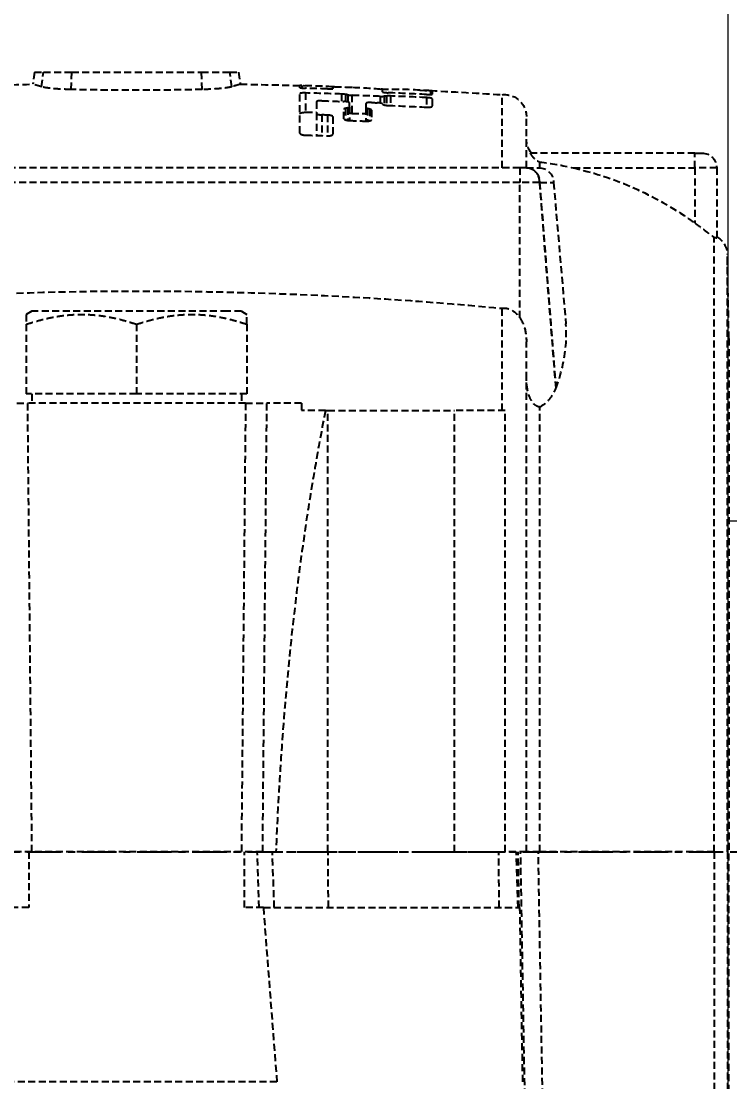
# Model space of a CAD drawing. Header units: millimetres. Extents: x 14484 to 44106, y -7531 to -758.
# Drawn here: x 19666 to 19762.4, y -1907.8 to -1763.6 of the extents above; entities that cross this region are included whole.
import ezdxf

# ---------------------------------------------------------------- set-up
doc = ezdxf.new("R2010")
doc.units = ezdxf.units.MM
doc.header["$LTSCALE"] = 15
doc.linetypes.add('CENTER', pattern=[2, 1.25, -0.25, 0.25, -0.25])
doc.linetypes.add('HIDDEN', pattern=[9.525, 6.35, -3.175])
doc.layers.add('IA-DIBUJO', color=3, linetype='Continuous', lineweight=30)
doc.layers.add('IA-TRAZ', color=8, linetype='Continuous', lineweight=5)
for name, color, linetype in [('IA-DIM', 7, 'Continuous'), ('IA-EJES', 4, 'CENTER'), ('IA-SEGM', 1, 'HIDDEN')]:
    doc.layers.add(name, color=color, linetype=linetype)
doc.styles.add('ING-AMB', font='romans.shx', dxfattribs={"width": 0.75, "oblique": 15})
doc.dimstyles.new('ING-AMB 15', dxfattribs={"dimscale": 15, "dimtxt": 3, "dimasz": 2.5, "dimexe": 1, "dimexo": 1, "dimgap": 1, "dimtad": 1, "dimdec": 0, "dimzin": 0, "dimdsep": 46, "dimtxsty": 'ING-AMB', "dimcen": 0.1, "dimclrd": 7, "dimclre": 7, "dimclrt": 2, "dimadec": 0, "dimazin": 0, "dimtfac": 1, "dimtdec": 0, "dimtmove": 0, "dimatfit": 0, "dimfxl": 1.25, "dimtolj": 1, "dimtzin": 0, "dimarcsym": 1})

# ---------------------------------------------------------------- blocks, each defined once
blk = doc.blocks.new('*D27')
at = {"layer": 'Defpoints', "color": 0, "transparency": 16777216}
for p in [(19085.1, -938.01), (19085.1, -1467.77), (20972.86, -2155.19)]:
    blk.add_point(p, dxfattribs=at)
at = {"layer": 'IA-DIM', "color": 7, "lineweight": -2, "transparency": 16777216}
for p, q in [((19085.1, -1452.77), (19085.1, -923.01)), ((20972.86, -2140.19), (20972.86, -923.01)), ((20935.36, -938.01), (19122.6, -938.01))]:
    blk.add_line(p, q, dxfattribs=at)
at = {"layer": 'IA-DIM', "color": 7, "transparency": 16777216}
for points in [[(19122.6, -931.76), (19122.6, -944.26), (19085.1, -938.01)], [(20935.36, -931.76), (20935.36, -944.26), (20972.86, -938.01)]]:
    blk.add_solid(points, dxfattribs=at)
at = {"layer": 'IA-DIM', "color": 2, "transparency": 16777216, "insert": (20028.98, -900.51), "char_height": 45, "attachment_point": 5, "style": 'ING-AMB'}
blk.add_mtext('\\A1;1888', dxfattribs=at)

msp = doc.modelspace()

# ---------------------------------------------------------------- linework, layer by layer
at = {"layer": 'IA-DIBUJO', "lineweight": 0}
msp.add_line((19762.14, -1988.56), (19762.14, -1733.22), dxfattribs=at)
at = {"layer": 'IA-EJES', "ltscale": 0.25}
msp.add_lwpolyline([(18166.78, -1876.56), (21143.92, -1876.56)], dxfattribs=at)
at = {"layer": 'IA-SEGM', "color": 1, "ltscale": 0.01, "extrusion": (0, 1, 0)}
for p, q in [((19667.84, -1770.56), (19667.61, -1772.19)), ((19667.84, -1770.56), (19669.05, -1770.56)), ((19668.78, -1772.55), (19669.05, -1770.56)), ((19669.05, -1770.56), (19672.88, -1770.56)), ((19672.8, -1772.91), (19672.88, -1770.56)), ((19672.88, -1770.56), (19690.55, -1770.56)), ((19690.63, -1772.91), (19690.55, -1770.56)), ((19690.55, -1770.56), (19694.38, -1770.56)), ((19694.64, -1772.55), (19694.38, -1770.56)), ((19694.38, -1770.56), (19695.58, -1770.56)), ((19695.58, -1770.56), (19695.81, -1772.19)), ((19703.91, -1772.66), (19703.91, -1772.38)), ((19703.91, -1778.83), (19703.91, -1773.47)), ((19704.16, -1772.38), (19704.16, -1772.71)), ((19704.66, -1773.38), (19704.66, -1776.01)), ((19708.4, -1772.53), (19708.4, -1772.79)), ((19709.59, -1773.54), (19709.59, -1774.53)), ((19710.12, -1773.58), (19710.12, -1774.56)), ((19710.43, -1773.64), (19710.43, -1774.6)), ((19710.96, -1773.69), (19710.96, -1776.19)), ((19715.15, -1773.24), (19715.15, -1772.88)), ((19721.67, -1773.08), (19721.67, -1773.6)), ((19721.89, -1773.1), (19721.89, -1773.56)), ((19731.4, -1783.56), (19731.4, -1773.62)), ((19706.16, -1774.57), (19706.16, -1776.14)), ((19710.65, -1775.29), (19710.65, -1774.72)), ((19712.9, -1774.8), (19712.9, -1775.38)), ((19714.84, -1773.84), (19714.84, -1774.76)), ((19715.37, -1773.83), (19715.37, -1775.01)), ((19715.68, -1773.8), (19715.68, -1775.06)), ((19716.21, -1773.79), (19716.21, -1775.09)), ((19721.14, -1774.01), (19721.14, -1775.31)), ((19721.89, -1774.16), (19721.89, -1775.19)), ((19704.66, -1776.01), (19706.16, -1776.01)), ((19706.16, -1776.14), (19706.16, -1779.16)), ((19706.9, -1776.37), (19706.9, -1779.19)), ((19707.65, -1776.39), (19707.65, -1779.21)), ((19708.4, -1776.62), (19708.4, -1778.97)), ((19709.9, -1776.88), (19709.9, -1775.59)), ((19710.12, -1775.47), (19710.12, -1777.04)), ((19710.43, -1775.41), (19710.43, -1777.11)), ((19710.65, -1775.29), (19710.65, -1777.12)), ((19710.96, -1776.19), (19712.9, -1776.19)), ((19712.9, -1775.38), (19712.9, -1777.21)), ((19713.12, -1775.51), (19713.12, -1777.21)), ((19713.43, -1775.59), (19713.43, -1777.16)), ((19713.65, -1775.72), (19713.65, -1777.02)), ((19734.71, -1783.56), (19734.71, -1776.6)), ((19757.6, -1781.56), (19735.23, -1781.56)), ((19757.6, -1781.56), (19758.59, -1781.56)), ((19733.82, -1783.56), (19631.61, -1783.56)), ((19733.82, -1783.56), (19733.82, -1785.56)), ((19734.7, -1783.56), (19733.82, -1783.56)), ((19734.71, -1783.56), (19734.7, -1783.56)), ((19734.71, -1783.56), (19736.4, -1783.56)), ((19736.52, -1783.57), (19736.52, -1782.77)), ((19741.06, -1783.56), (19757.62, -1783.56)), ((19757.62, -1783.56), (19757.62, -1791.06)), ((19760.59, -1783.56), (19757.62, -1783.56)), ((19760.59, -1783.56), (19760.59, -1793.07)), ((19733.82, -1785.56), (19631.61, -1785.56)), ((19733.82, -1803.96), (19733.82, -1785.56)), ((19736.51, -1785.56), (19733.82, -1785.56)), ((19738.74, -1813.54), (19736.52, -1785.56)), ((19736.52, -1785.56), (19738.4, -1785.56)), ((19738.4, -1785.56), (19740.08, -1804.75)), ((19760.24, -1876.56), (19760.24, -1792.99)), ((19762.04, -1876.56), (19762.04, -1795.27)), ((19762.24, -1806.78), (19762.04, -1795.27)), ((19667.46, -1803.06), (19666.71, -1803.49)), ((19694.05, -1803.06), (19667.46, -1803.06)), ((19695.96, -1803.06), (19694.05, -1803.06)), ((19695.96, -1803.06), (19696.71, -1803.49)), ((19731.4, -1816.56), (19731.4, -1802.66)), ((19666.71, -1804.83), (19666.71, -1814.31)), ((19681.71, -1804.83), (19681.71, -1814.31)), ((19696.71, -1804.83), (19696.71, -1814.31)), ((19762.24, -1806.78), (19762.24, -1876.56)), ((19734.71, -1876.56), (19734.71, -1807.2)), ((19738.74, -1813.54), (19738.73, -1813.54)), ((19664.01, -1815.56), (19666.9, -1815.56)), ((19681.71, -1814.31), (19666.71, -1814.31)), ((19696.52, -1815.56), (19666.9, -1815.56)), ((19667.48, -1876.56), (19666.9, -1815.56)), ((19667.46, -1814.31), (19667.46, -1815.56)), ((19696.71, -1814.31), (19681.71, -1814.31)), ((19696.52, -1815.56), (19695.95, -1876.56)), ((19695.96, -1814.31), (19695.96, -1815.56)), ((19696.52, -1815.56), (19699.42, -1815.56)), ((19698.85, -1876.56), (19699.42, -1815.56)), ((19704.13, -1815.56), (19699.42, -1815.56)), ((19704.13, -1815.56), (19704.13, -1816.56)), ((19707.39, -1816.56), (19704.13, -1816.56)), ((19707.72, -1876.56), (19707.72, -1816.56)), ((19724.94, -1876.56), (19724.94, -1816.56)), ((19731.81, -1876.56), (19731.81, -1816.56)), ((19736.52, -1876.56), (19736.52, -1816.08)), ((19667.48, -1876.56), (19664.58, -1876.56)), ((19695.95, -1876.56), (19667.48, -1876.56)), ((19698.85, -1876.56), (19695.95, -1876.56)), ((19698.37, -1884.15), (19698.11, -1876.56)), ((19698.85, -1876.56), (19700.65, -1876.56)), ((19700.43, -1884.15), (19700.17, -1876.56)), ((19700.65, -1876.56), (19707.72, -1876.56)), ((19707.72, -1876.56), (19722.49, -1876.56)), ((19707.79, -1884.15), (19707.74, -1876.56)), ((19722.49, -1876.56), (19725.77, -1876.56)), ((19725.77, -1876.56), (19731.81, -1876.56)), ((19731.01, -1884.15), (19730.96, -1876.56)), ((19734.71, -1876.56), (19731.81, -1876.56)), ((19733.59, -1884.15), (19733.33, -1876.56)), ((19733.72, -1884.15), (19733.6, -1876.56)), ((19735.18, -1948.27), (19733.92, -1876.56)), ((19736.52, -1876.56), (19734.71, -1876.56)), ((19738.16, -1981.11), (19736.33, -1876.56)), ((19760.24, -1876.56), (19736.52, -1876.56)), ((19667.04, -1884.15), (19664.49, -1884.15)), ((19698.94, -1884.15), (19696.38, -1884.15)), ((19698.94, -1884.15), (19700.78, -1907.83)), ((19698.94, -1884.15), (19733.84, -1884.15)), ((19734.22, -1907.83), (19733.84, -1884.15)), ((19700.78, -1907.83), (19664.65, -1907.83))]:
    msp.add_line(p, q, dxfattribs=at)
at = {"layer": 'IA-SEGM', "color": 1, "ltscale": 0.01, "extrusion": (0, -1, 0)}
for p, q in [((19760.24, -1876.56), (19760.24, -1960.13)), ((19762.04, -1876.56), (19762.04, -1957.85)), ((19762.24, -1946.34), (19762.24, -1876.56))]:
    msp.add_line(p, q, dxfattribs=at)
at = {"layer": 'IA-SEGM', "color": 1, "ltscale": 0.01, "extrusion": (0, 0, -1)}
for centre, radius, start, end in [((-19678.63, -2257.2), 485.14, 87.8533, 88.6984), ((-19681.71, -2566.16), 794.1, 91.01728, 91.67784), ((-19681.71, -2566.16), 794.1, 92.04806, 92.12304), ((-19681.71, -2566.16), 794.1, 92.77828, 93.58729), ((-19731.71, -1776.6), 3, 84.0917, 180), ((-19737.72, -1779.65), 3.01, 320.6133, 0), ((-19758.59, -1783.56), 2, 90, 180), ((-19736.4, -1785.56), 2, 90, 180), ((-19759.03, -1795.5), 3.02, 121.0129, 175.5837)]:
    msp.add_arc(centre, radius, start, end, dxfattribs=at)
at = {"layer": 'IA-SEGM', "color": 1, "ltscale": 0.01}
for centre, radius, start, end in [((19681.71, -2563.86), 791.46, 88.12181, 88.33893), ((19681.72, -2562.37), 789.76, 87.13859, 87.5196)]:
    msp.add_arc(centre, radius, start, end, dxfattribs=at)
for centre, major_axis, ratio, start_param, end_param in [((19702.01, -1878.23), (-109.33, 5.44), 0.967144, -1.581083, -1.54227), ((19681.72, -2539.14), (-789.54, 0), 0.970296, -1.606111, -1.599857), ((19681.72, -2539.79), (-790.09, 0), 0.970296, -1.61273, -1.60782), ((19681.72, -2539.04), (-789.43, 0), 0.970296, -1.620757, -1.614498), ((19757.6, -1783.56), (0, 2), 0.008891, -1.570796, 0), ((19659.24, -1906.96), (-41.54, 3.17), 0.597016, -3.049636, -3.049556)]:
    msp.add_ellipse(centre, major_axis=major_axis, ratio=ratio, start_param=start_param, end_param=end_param, dxfattribs=at)
at = {"layer": 'IA-SEGM', "color": 1, "ltscale": 0.01, "extrusion": (0, 0, -1)}
for centre, major_axis, ratio, start_param, end_param in [((19706.8, -1956.57), (0, 184.06), 0.707107, 0.013986, 0.02528), ((19681.71, -2543.64), (793.14, 0), 0.970296, -1.53903, -1.535248), ((19681.71, -2544.4), (793.61, 0), 0.970295, -1.52771, -1.521092), ((19704.66, -1776.19), (-0.749, 0), 0.241922, 0, 1.570796), ((19710.96, -1776.01), (-0.749, 0), 0.241922, -1.570796, -1.143718), ((19681.71, -2546.06), (793, 0), 0.970296, -1.534297, -1.53146), ((19681.72, -2543.97), (788.6, 0), 0.970296, -1.541701, -1.537898), ((19734.71, -1785.56), (0, 2), 0.906308, 0, 1.570796), ((19710.41, -1816.56), (8.77, 0), 0.000027, -1.922264, -1.882615)]:
    msp.add_ellipse(centre, major_axis=major_axis, ratio=ratio, start_param=start_param, end_param=end_param, dxfattribs=at)
at = {"layer": 'IA-SEGM', "color": 1, "ltscale": 0.01}
for points, knots in [([(19668.78, -1772.55), (19668.5, -1772.46), (19668.27, -1772.39), (19667.77, -1772.24), (19667.61, -1772.19), (19667.61, -1772.19)], [2.3585362, 2.3585362, 2.3585362, 2.3585362, 2.6864619, 2.6864619, 3.2619707, 3.2619707, 3.2619707, 3.2619707]), ([(19695.81, -1772.19), (19695.81, -1772.19), (19695.79, -1772.19), (19695.59, -1772.26), (19695.22, -1772.37), (19694.64, -1772.55)], [18.0127412, 18.0127412, 18.0127412, 18.0127412, 18.2383822, 18.2383822, 18.9162903, 18.9162903, 18.9162903, 18.9162903]), ([(19672.8, -1772.91), (19672.27, -1772.9), (19671.76, -1772.88), (19670.66, -1772.82), (19670.11, -1772.77), (19669.26, -1772.66), (19668.96, -1772.6), (19668.78, -1772.55)], [1.4786552, 1.4786552, 1.4786552, 1.4786552, 1.6425974, 1.6425974, 1.8663182, 1.8663182, 2.0749571, 2.0749571, 2.0749571, 2.0749571]), ([(19690.63, -1772.91), (19689.61, -1772.93), (19688.57, -1772.95), (19685.6, -1772.99), (19683.66, -1773.01), (19681.71, -1773.01), (19678.7, -1773.01), (19675.7, -1772.97), (19672.8, -1772.91)], [22.79134, 22.79134, 22.79134, 22.79134, 23.109511, 23.109511, 23.69379, 23.69379, 23.69379, 24.597939, 24.597939, 24.597939, 24.597939]), ([(19694.64, -1772.55), (19694.57, -1772.57), (19694.48, -1772.59), (19694.06, -1772.67), (19693.63, -1772.73), (19692.6, -1772.83), (19692.02, -1772.86), (19691.15, -1772.9), (19690.89, -1772.91), (19690.63, -1772.91)], [0.3563517, 0.3563517, 0.3563517, 0.3563517, 0.4424786, 0.4424786, 0.6669068, 0.6669068, 0.8715647, 0.8715647, 0.952617, 0.952617, 0.952617, 0.952617]), ([(19704.16, -1772.38), (19704.15, -1772.38), (19704.14, -1772.38), (19704.06, -1772.38), (19704, -1772.38), (19703.93, -1772.38), (19703.91, -1772.38), (19703.91, -1772.38)], [-0.0634892, -0.0634892, -0.0634892, -0.0634892, -0.05939507, -0.05939507, -0.02964614, -0.02964614, -0.00002611, -0.00002611, -0.00002611, -0.00002611]), ([(19703.91, -1772.66), (19703.91, -1772.66), (19703.91, -1772.66), (19703.91, -1772.66), (19703.91, -1772.66), (19703.91, -1772.66), (19703.94, -1772.67), (19703.96, -1772.68), (19704.03, -1772.69), (19704.09, -1772.7), (19704.22, -1772.71), (19704.3, -1772.72), (19704.47, -1772.73), (19704.55, -1772.73), (19704.64, -1772.73), (19704.65, -1772.73), (19704.66, -1772.73)], [-0.0001576, -0.0001576, -0.0001576, -0.0001576, 0, 0, 0, 0.0172356, 0.0172356, 0.0346626, 0.0346626, 0.063102, 0.063102, 0.0908873, 0.0908873, 0.1154043, 0.1154043, 0.1181013, 0.1181013, 0.1181013, 0.1181013]), ([(19704.66, -1773.38), (19704.64, -1773.38), (19704.62, -1773.38), (19704.52, -1773.38), (19704.44, -1773.38), (19704.27, -1773.38), (19704.2, -1773.39), (19704.06, -1773.4), (19704, -1773.41), (19703.93, -1773.44), (19703.91, -1773.45), (19703.91, -1773.47), (19703.91, -1773.47), (19703.91, -1773.47), (19703.91, -1773.47)], [-0.1182879, -0.1182879, -0.1182879, -0.1182879, -0.1124236, -0.1124236, -0.087662, -0.087662, -0.0599833, -0.0599833, -0.0299387, -0.0299387, 0, 0, 0, 0.0002122, 0.0002122, 0.0002122, 0.0002122]), ([(19707.65, -1772.83), (19707.72, -1772.83), (19707.78, -1772.83), (19707.93, -1772.83), (19708.01, -1772.83), (19708.16, -1772.83), (19708.23, -1772.83), (19708.34, -1772.82), (19708.37, -1772.81), (19708.4, -1772.8), (19708.4, -1772.8), (19708.4, -1772.79)], [-0.354847, -0.354847, -0.354847, -0.354847, -0.3358472, -0.3358472, -0.3096431, -0.3096431, -0.2799332, -0.2799332, -0.2501013, -0.2501013, -0.2366709, -0.2366709, -0.2366709, -0.2366709]), ([(19708.62, -1772.53), (19708.55, -1772.53), (19708.5, -1772.53), (19708.42, -1772.53), (19708.4, -1772.53), (19708.4, -1772.53)], [-0.05910529, -0.05910529, -0.05910529, -0.05910529, -0.02964689, -0.02964689, -0.00004913, -0.00004913, -0.00004913, -0.00004913]), ([(19710.12, -1773.58), (19710.09, -1773.58), (19710.05, -1773.57), (19709.93, -1773.56), (19709.85, -1773.55), (19709.71, -1773.54), (19709.65, -1773.54), (19709.59, -1773.54)], [-0.17732663, -0.17732663, -0.17732663, -0.17732663, -0.1623617, -0.1623617, -0.13636284, -0.13636284, -0.11827574, -0.11827574, -0.11827574, -0.11827574]), ([(19710.43, -1773.64), (19710.43, -1773.64), (19710.44, -1773.64), (19710.5, -1773.65), (19710.58, -1773.66), (19710.74, -1773.68), (19710.82, -1773.68), (19710.92, -1773.69), (19710.94, -1773.69), (19710.96, -1773.69)], [-0.41423251, -0.41423251, -0.41423251, -0.41423251, -0.41353388, -0.41353388, -0.38547939, -0.38547939, -0.36091157, -0.36091157, -0.35519731, -0.35519731, -0.35519731, -0.35519731]), ([(19715.15, -1772.88), (19715.15, -1772.88), (19715.14, -1772.88), (19715.11, -1772.87), (19715.07, -1772.87), (19715, -1772.86), (19714.99, -1772.86), (19714.97, -1772.85)], [-0.23648582, -0.23648582, -0.23648582, -0.23648582, -0.22042902, -0.22042902, -0.19178453, -0.19178453, -0.18313942, -0.18313942, -0.18313942, -0.18313942]), ([(19721.67, -1773.08), (19721.18, -1773.05), (19720.69, -1773.02), (19718.55, -1772.91), (19716.86, -1772.88), (19715.15, -1772.89)], [17.2110884, 17.2110884, 17.2110884, 17.2110884, 17.4177335, 17.4177335, 18.1185637, 18.1185637, 18.1185637, 18.1185637]), ([(19715.15, -1773.24), (19715.15, -1773.24), (19715.15, -1773.24), (19715.15, -1773.24), (19715.15, -1773.25), (19715.15, -1773.25), (19715.18, -1773.27), (19715.2, -1773.27), (19715.27, -1773.29), (19715.33, -1773.3), (19715.47, -1773.32), (19715.55, -1773.33), (19715.72, -1773.34), (19715.8, -1773.34), (19715.88, -1773.35), (19715.89, -1773.35), (19715.9, -1773.35)], [-0.0003072, -0.0003072, -0.0003072, -0.0003072, 0, 0, 0, 0.0167478, 0.0167478, 0.0336774, 0.0336774, 0.0639452, 0.0639452, 0.0916808, 0.0916808, 0.1160894, 0.1160894, 0.1181845, 0.1181845, 0.1181845, 0.1181845]), ([(19721.14, -1773.59), (19721.21, -1773.6), (19721.27, -1773.6), (19721.42, -1773.6), (19721.5, -1773.6), (19721.65, -1773.6), (19721.72, -1773.6), (19721.83, -1773.58), (19721.87, -1773.58), (19721.89, -1773.56), (19721.89, -1773.56), (19721.89, -1773.56)], [-0.3554169, -0.3554169, -0.3554169, -0.3554169, -0.3357513, -0.3357513, -0.3096167, -0.3096167, -0.2799653, -0.2799653, -0.2501183, -0.2501183, -0.2371564, -0.2371564, -0.2371564, -0.2371564]), ([(19706.9, -1774.45), (19706.88, -1774.44), (19706.86, -1774.44), (19706.76, -1774.44), (19706.68, -1774.44), (19706.52, -1774.45), (19706.44, -1774.46), (19706.31, -1774.48), (19706.25, -1774.5), (19706.17, -1774.53), (19706.16, -1774.55), (19706.16, -1774.57), (19706.16, -1774.57), (19706.16, -1774.57), (19706.16, -1774.57)], [-0.1180945, -0.1180945, -0.1180945, -0.1180945, -0.1119989, -0.1119989, -0.0871821, -0.0871821, -0.0595407, -0.0595407, -0.0296925, -0.0296925, 0, 0, 0, 0.0000975, 0.0000975, 0.0000975, 0.0000975]), ([(19710.65, -1774.72), (19710.65, -1774.71), (19710.65, -1774.7), (19710.62, -1774.67), (19710.58, -1774.65), (19710.47, -1774.61), (19710.4, -1774.6), (19710.24, -1774.57), (19710.16, -1774.56), (19710.02, -1774.55), (19709.96, -1774.55), (19709.9, -1774.54)], [-0.2361947, -0.2361947, -0.2361947, -0.2361947, -0.2204342, -0.2204342, -0.1919053, -0.1919053, -0.1621022, -0.1621022, -0.1360121, -0.1360121, -0.1180959, -0.1180959, -0.1180959, -0.1180959]), ([(19713.65, -1774.68), (19713.63, -1774.68), (19713.61, -1774.68), (19713.51, -1774.68), (19713.43, -1774.68), (19713.27, -1774.69), (19713.19, -1774.69), (19713.05, -1774.71), (19713, -1774.73), (19712.92, -1774.76), (19712.9, -1774.78), (19712.9, -1774.8), (19712.9, -1774.8), (19712.9, -1774.8), (19712.9, -1774.8)], [-0.1180988, -0.1180988, -0.1180988, -0.1180988, -0.1119915, -0.1119915, -0.0871988, -0.0871988, -0.0595468, -0.0595468, -0.0296846, -0.0296846, 0, 0, 0, 0.0001243, 0.0001243, 0.0001243, 0.0001243]), ([(19715.15, -1774.89), (19715.15, -1774.88), (19715.14, -1774.87), (19715.11, -1774.84), (19715.07, -1774.82), (19714.97, -1774.78), (19714.9, -1774.77), (19714.74, -1774.74), (19714.66, -1774.73), (19714.52, -1774.72), (19714.46, -1774.71), (19714.4, -1774.71)], [-0.2362014, -0.2362014, -0.2362014, -0.2362014, -0.2203353, -0.2203353, -0.1918239, -0.1918239, -0.1620288, -0.1620288, -0.1359737, -0.1359737, -0.1180995, -0.1180995, -0.1180995, -0.1180995]), ([(19714.84, -1773.84), (19714.9, -1773.84), (19714.96, -1773.84), (19715.1, -1773.84), (19715.18, -1773.84), (19715.3, -1773.83), (19715.33, -1773.83), (19715.37, -1773.83)], [-0.35520977, -0.35520977, -0.35520977, -0.35520977, -0.33686781, -0.33686781, -0.31055153, -0.31055153, -0.29601187, -0.29601187, -0.29601187, -0.29601187]), ([(19715.15, -1774.89), (19715.15, -1774.9), (19715.15, -1774.91), (19715.18, -1774.93), (19715.19, -1774.94), (19715.25, -1774.97), (19715.31, -1774.99), (19715.44, -1775.02), (19715.52, -1775.04), (19715.68, -1775.06), (19715.76, -1775.07), (19715.86, -1775.07), (19715.88, -1775.07), (19715.9, -1775.07)], [-0.4724416, -0.4724416, -0.4724416, -0.4724416, -0.4567569, -0.4567569, -0.4407886, -0.4407886, -0.4125233, -0.4125233, -0.3844332, -0.3844332, -0.3597923, -0.3597923, -0.3544247, -0.3544247, -0.3544247, -0.3544247]), ([(19716.21, -1773.79), (19716.19, -1773.79), (19716.17, -1773.79), (19716.07, -1773.78), (19715.99, -1773.78), (19715.83, -1773.79), (19715.75, -1773.79), (19715.68, -1773.8), (19715.68, -1773.8), (19715.68, -1773.8)], [-0.11826304, -0.11826304, -0.11826304, -0.11826304, -0.11248099, -0.11248099, -0.08775169, -0.08775169, -0.06003257, -0.06003257, -0.05906756, -0.05906756, -0.05906756, -0.05906756]), ([(19721.89, -1774.16), (19721.89, -1774.15), (19721.89, -1774.14), (19721.86, -1774.12), (19721.82, -1774.1), (19721.71, -1774.08), (19721.64, -1774.06), (19721.49, -1774.04), (19721.41, -1774.03), (19721.26, -1774.02), (19721.2, -1774.02), (19721.14, -1774.01)], [-0.2365242, -0.2365242, -0.2365242, -0.2365242, -0.2204428, -0.2204428, -0.1919333, -0.1919333, -0.1621984, -0.1621984, -0.1363154, -0.1363154, -0.1182562, -0.1182562, -0.1182562, -0.1182562]), ([(19721.14, -1775.31), (19721.21, -1775.31), (19721.27, -1775.31), (19721.41, -1775.31), (19721.49, -1775.31), (19721.65, -1775.3), (19721.72, -1775.28), (19721.83, -1775.26), (19721.86, -1775.24), (19721.89, -1775.21), (19721.89, -1775.2), (19721.89, -1775.19)], [-0.3544642, -0.3544642, -0.3544642, -0.3544642, -0.3356239, -0.3356239, -0.3093137, -0.3093137, -0.279451, -0.279451, -0.2493661, -0.2493661, -0.236218, -0.236218, -0.236218, -0.236218]), ([(19706.16, -1776.14), (19706.16, -1776.14), (19706.16, -1776.14), (19706.16, -1776.14), (19706.16, -1776.16), (19706.16, -1776.17), (19706.19, -1776.2), (19706.21, -1776.22), (19706.27, -1776.26), (19706.33, -1776.28), (19706.47, -1776.32), (19706.55, -1776.33), (19706.71, -1776.35), (19706.79, -1776.36), (19706.88, -1776.37), (19706.89, -1776.37), (19706.9, -1776.37)], [-0.0000544, -0.0000544, -0.0000544, -0.0000544, 0, 0, 0, 0.0170413, 0.0170413, 0.0342688, 0.0342688, 0.0626209, 0.0626209, 0.0904046, 0.0904046, 0.1149642, 0.1149642, 0.1180006, 0.1180006, 0.1180006, 0.1180006]), ([(19708.4, -1776.62), (19708.4, -1776.61), (19708.4, -1776.59), (19708.37, -1776.55), (19708.33, -1776.52), (19708.22, -1776.48), (19708.15, -1776.45), (19707.99, -1776.42), (19707.91, -1776.41), (19707.77, -1776.4), (19707.71, -1776.39), (19707.65, -1776.39)], [-0.2363439, -0.2363439, -0.2363439, -0.2363439, -0.2205124, -0.2205124, -0.1918955, -0.1918955, -0.1619916, -0.1619916, -0.1358247, -0.1358247, -0.1181754, -0.1181754, -0.1181754, -0.1181754]), ([(19710.12, -1775.47), (19710.05, -1775.48), (19710, -1775.5), (19709.92, -1775.54), (19709.9, -1775.56), (19709.9, -1775.59), (19709.9, -1775.59), (19709.9, -1775.59), (19709.9, -1775.59)], [-0.0590564, -0.0590564, -0.0590564, -0.0590564, -0.02963523, -0.02963523, 0, 0, 0, 0.00000701, 0.00000701, 0.00000701, 0.00000701]), ([(19710.43, -1775.41), (19710.47, -1775.4), (19710.5, -1775.39), (19710.58, -1775.36), (19710.62, -1775.34), (19710.65, -1775.31), (19710.65, -1775.3), (19710.65, -1775.29)], [-0.29523486, -0.29523486, -0.29523486, -0.29523486, -0.27963797, -0.27963797, -0.2496034, -0.2496034, -0.23616489, -0.23616489, -0.23616489, -0.23616489]), ([(19712.9, -1775.38), (19712.9, -1775.39), (19712.91, -1775.4), (19712.93, -1775.43), (19712.95, -1775.44), (19713.01, -1775.47), (19713.06, -1775.49), (19713.12, -1775.51)], [-0.47231285, -0.47231285, -0.47231285, -0.47231285, -0.4551274, -0.4551274, -0.43770016, -0.43770016, -0.41333159, -0.41333159, -0.41333159, -0.41333159]), ([(19713.65, -1775.72), (19713.65, -1775.71), (19713.64, -1775.7), (19713.61, -1775.66), (19713.58, -1775.64), (19713.5, -1775.61), (19713.46, -1775.6), (19713.43, -1775.59)], [-0.23619645, -0.23619645, -0.23619645, -0.23619645, -0.22032753, -0.22032753, -0.19178519, -0.19178519, -0.17714749, -0.17714749, -0.17714749, -0.17714749]), ([(19709.9, -1776.88), (19709.9, -1776.88), (19709.9, -1776.88), (19709.9, -1776.88), (19709.9, -1776.9), (19709.91, -1776.91), (19709.94, -1776.95), (19709.95, -1776.96), (19710.02, -1777.01), (19710.08, -1777.03), (19710.22, -1777.07), (19710.3, -1777.09), (19710.46, -1777.11), (19710.54, -1777.12), (19710.63, -1777.12), (19710.64, -1777.12), (19710.65, -1777.12)], [-0.0001212, -0.0001212, -0.0001212, -0.0001212, 0, 0, 0, 0.01715, 0.01715, 0.0344918, 0.0344918, 0.0628876, 0.0628876, 0.0906679, 0.0906679, 0.1151937, 0.1151937, 0.1180246, 0.1180246, 0.1180246, 0.1180246]), ([(19712.9, -1777.21), (19712.96, -1777.21), (19713.03, -1777.21), (19713.17, -1777.2), (19713.25, -1777.2), (19713.4, -1777.17), (19713.47, -1777.15), (19713.58, -1777.11), (19713.62, -1777.08), (19713.65, -1777.04), (19713.65, -1777.03), (19713.65, -1777.02)], [-0.3545491, -0.3545491, -0.3545491, -0.3545491, -0.3356972, -0.3356972, -0.3094951, -0.3094951, -0.2797864, -0.2797864, -0.2497346, -0.2497346, -0.2364461, -0.2364461, -0.2364461, -0.2364461]), ([(19703.91, -1778.83), (19703.91, -1778.84), (19703.91, -1778.84), (19703.91, -1778.84), (19703.91, -1778.86), (19703.91, -1778.88), (19703.94, -1778.92), (19703.96, -1778.94), (19704.03, -1778.99), (19704.09, -1779.01), (19704.23, -1779.06), (19704.31, -1779.08), (19704.47, -1779.11), (19704.55, -1779.12), (19704.64, -1779.12), (19704.65, -1779.12), (19704.66, -1779.12)], [-0.0002348, -0.0002348, -0.0002348, -0.0002348, 0, 0, 0, 0.017379, 0.017379, 0.0349532, 0.0349532, 0.0634718, 0.0634718, 0.0912688, 0.0912688, 0.1157249, 0.1157249, 0.1182709, 0.1182709, 0.1182709, 0.1182709]), ([(19707.65, -1779.21), (19707.72, -1779.21), (19707.78, -1779.21), (19707.93, -1779.2), (19708.01, -1779.19), (19708.16, -1779.16), (19708.23, -1779.14), (19708.34, -1779.08), (19708.37, -1779.05), (19708.4, -1779), (19708.4, -1778.99), (19708.4, -1778.97)], [-0.3555005, -0.3555005, -0.3555005, -0.3555005, -0.3364101, -0.3364101, -0.3102674, -0.3102674, -0.2805507, -0.2805507, -0.2505938, -0.2505938, -0.2371567, -0.2371567, -0.2371567, -0.2371567]), ([(19735.23, -1781.56), (19735.23, -1781.56), (19735.23, -1781.56), (19735.23, -1781.56), (19735.23, -1781.56), (19735.23, -1781.56), (19735.23, -1781.56), (19735.23, -1781.56), (19735.23, -1781.57), (19735.23, -1781.57), (19735.23, -1781.57), (19735.23, -1781.57), (19735.23, -1781.57), (19735.23, -1781.57), (19735.23, -1781.57), (19735.23, -1781.58), (19735.24, -1781.61), (19735.27, -1781.67), (19735.38, -1781.83), (19735.44, -1781.92), (19735.61, -1782.12), (19735.72, -1782.23), (19736, -1782.48), (19736.18, -1782.6), (19736.43, -1782.72), (19736.47, -1782.75), (19736.52, -1782.77)], [1.4874603, 1.4874603, 1.4874603, 1.4874603, 1.49039, 1.49039, 1.4965612, 1.4965612, 1.4988962, 1.4988962, 1.4988962, 1.5009224, 1.5009224, 1.5031284, 1.5031284, 1.5061477, 1.5061477, 1.5131462, 1.5131462, 1.5780068, 1.5780068, 1.6268187, 1.6268187, 1.6820056, 1.6820056, 1.7477564, 1.7477564, 1.7623881, 1.7623881, 1.7623881, 1.7623881]), ([(19736.51, -1785.56), (19736.51, -1785.31), (19736.46, -1785.02), (19736.29, -1784.57), (19736.14, -1784.32), (19735.83, -1783.97), (19735.6, -1783.81), (19735.19, -1783.62), (19734.93, -1783.56), (19734.71, -1783.56)], [1.1819692, 1.1819692, 1.1819692, 1.1819692, 1.2560173, 1.2560173, 1.3300696, 1.3300696, 1.4041205, 1.4041205, 1.4777222, 1.4777222, 1.4777222, 1.4777222]), ([(19741.06, -1783.56), (19743.63, -1784.14), (19746.13, -1784.95), (19750.93, -1786.94), (19753.63, -1788.36), (19756.64, -1790.37), (19757.13, -1790.71), (19757.62, -1791.06)], [37.165786, 37.165786, 37.165786, 37.165786, 37.892827, 37.892827, 38.72557, 38.72557, 38.890184, 38.890184, 38.890184, 38.890184]), ([(19757.62, -1791.06), (19757.82, -1791.21), (19758.02, -1791.36), (19758.59, -1791.78), (19758.97, -1792.06), (19759.56, -1792.5), (19759.8, -1792.67), (19760.09, -1792.88), (19760.17, -1792.94), (19760.24, -1792.99)], [-0.5383699, -0.5383699, -0.5383699, -0.5383699, -0.4648336, -0.4648336, -0.3215327, -0.3215327, -0.2115384, -0.2115384, -0.1636577, -0.1636577, -0.1636577, -0.1636577]), ([(19760.24, -1792.99), (19760.24, -1792.99), (19760.24, -1792.99), (19760.36, -1793.02), (19760.45, -1793.05), (19760.53, -1793.08), (19760.55, -1793.08), (19760.58, -1793.08), (19760.58, -1793.08), (19760.59, -1793.08), (19760.59, -1793.08), (19760.59, -1793.07), (19760.59, -1793.07), (19760.59, -1793.07), (19760.59, -1793.07), (19760.59, -1793.07)], [-3.1817973, -3.1817973, -3.1817973, -3.1817973, -3.1807031, -3.1807031, -3.1060432, -3.1060432, -3.0689778, -3.0689778, -3.0457494, -3.0457494, -3.0388762, -3.0388762, -3.0346192, -3.0346192, -3.0335517, -3.0335517, -3.0335517, -3.0335517]), ([(19634.03, -1802.66), (19640.08, -1802.08), (19646.11, -1801.61), (19662.93, -1800.61), (19671.57, -1800.31), (19691.86, -1800.31), (19702.5, -1800.61), (19719.32, -1801.61), (19725.35, -1802.08), (19731.4, -1802.66)], [59.336071, 59.336071, 59.336071, 59.336071, 61.008025, 61.008025, 64.051738, 64.051738, 67.095451, 67.095451, 68.767405, 68.767405, 68.767405, 68.767405]), ([(19731.4, -1802.66), (19731.5, -1802.64), (19731.61, -1802.63), (19731.71, -1802.63), (19732.03, -1802.63), (19732.4, -1802.73), (19733.04, -1803.07), (19733.39, -1803.39), (19733.7, -1803.79), (19733.76, -1803.87), (19733.82, -1803.96)], [2.306386, 2.306386, 2.306386, 2.306386, 2.3361643, 2.3361643, 2.3361643, 2.4322056, 2.4322056, 2.552904, 2.552904, 2.5823235, 2.5823235, 2.5823235, 2.5823235]), ([(19733.82, -1803.96), (19734.03, -1804.29), (19734.22, -1804.66), (19734.61, -1805.75), (19734.71, -1806.48), (19734.71, -1807.2)], [-4.9366346, -4.9366346, -4.9366346, -4.9366346, -4.8219721, -4.8219721, -4.6372902, -4.6372902, -4.6372902, -4.6372902]), ([(19738.74, -1813.54), (19738.76, -1813.47), (19738.79, -1813.4), (19739.55, -1811.26), (19739.98, -1809.26), (19740.16, -1806.46), (19740.15, -1805.59), (19740.08, -1804.75)], [-20.713338, -20.713338, -20.713338, -20.713338, -20.681319, -20.681319, -19.733425, -19.733425, -19.293496, -19.293496, -19.293496, -19.293496]), ([(19736.52, -1816.08), (19736.48, -1816.08), (19736.44, -1816.07), (19736.27, -1816.04), (19736.14, -1815.99), (19735.87, -1815.82), (19735.73, -1815.69), (19735.43, -1815.3), (19735.27, -1815.01), (19734.89, -1814.05), (19734.74, -1813.27), (19734.71, -1812.34), (19734.71, -1812.25), (19734.71, -1812.16)], [-1.4497952, -1.4497952, -1.4497952, -1.4497952, -1.4287418, -1.4287418, -1.3585439, -1.3585439, -1.2646615, -1.2646615, -1.1210227, -1.1210227, -0.8620974, -0.8620974, -0.8358529, -0.8358529, -0.8358529, -0.8358529]), ([(19736.52, -1816.08), (19736.53, -1816.07), (19736.55, -1816.06), (19737.13, -1815.75), (19737.62, -1815.34), (19738.32, -1814.43), (19738.56, -1813.99), (19738.73, -1813.54)], [-3.1590353, -3.1590353, -3.1590353, -3.1590353, -3.1525286, -3.1525286, -2.9360812, -2.9360812, -2.764213, -2.764213, -2.764213, -2.764213]), ([(19707.39, -1816.56), (19707.16, -1817.74), (19706.93, -1818.93), (19706.11, -1823.34), (19705.56, -1826.57), (19704.54, -1833.12), (19704.03, -1836.74), (19703.08, -1844.33), (19702.64, -1848.29), (19701.88, -1856.35), (19701.55, -1860.46), (19701.01, -1868.62), (19700.8, -1872.66), (19700.65, -1876.56)], [0, 0, 0, 0, 0.411463, 0.411463, 1.52042, 1.52042, 2.702607, 2.702607, 3.884795, 3.884795, 5.066982, 5.066982, 6.249169, 6.249169, 6.249169, 6.249169])]:
    msp.add_open_spline(points, degree=3, knots=knots, dxfattribs=at)
for points in [[(19710.43, -1773.64), (19710.33, -1773.62), (19710.23, -1773.6), (19710.12, -1773.58)], [(19711.13, -1772.61), (19712.39, -1772.65), (19713.67, -1772.74), (19714.97, -1772.85)], [(19721.89, -1773.1), (19721.89, -1773.09), (19721.81, -1773.09), (19721.67, -1773.08)], [(19713.65, -1774.68), (19713.9, -1774.69), (19714.15, -1774.7), (19714.4, -1774.71)], [(19715.68, -1773.8), (19715.57, -1773.81), (19715.47, -1773.82), (19715.37, -1773.83)], [(19707.65, -1776.39), (19707.4, -1776.38), (19707.15, -1776.37), (19706.9, -1776.37)], [(19710.43, -1775.41), (19710.33, -1775.43), (19710.23, -1775.45), (19710.12, -1775.47)], [(19713.43, -1775.59), (19713.33, -1775.56), (19713.22, -1775.53), (19713.12, -1775.51)], [(19736.52, -1782.77), (19738.12, -1782.96), (19739.63, -1783.24), (19741.06, -1783.56)], [(19736.51, -1785.56), (19737.25, -1794.89), (19737.99, -1804.21), (19738.73, -1813.54)], [(19731.81, -1816.56), (19729.51, -1816.56), (19727.22, -1816.56), (19724.94, -1816.56)], [(19667.05, -1876.56), (19667.05, -1879.09), (19667.05, -1881.62), (19667.04, -1884.15)], [(19696.38, -1884.15), (19696.38, -1881.62), (19696.38, -1879.09), (19696.37, -1876.56)]]:
    msp.add_open_spline(points, degree=3, dxfattribs=at)
for points, weights in [([(19666.71, -1804.83), (19674.21, -1802.33), (19681.71, -1804.83)], [1.56147367097, 1.80303448854, 1.56147367097]), ([(19666.71, -1803.49), (19666.71, -1803.49), (19666.71, -1804.83)], [1.68225407976, 1.68225407976, 1.56147367097]), ([(19681.71, -1804.83), (19689.21, -1802.33), (19696.71, -1804.83)], [1.56147367097, 1.80303448854, 1.56147367097]), ([(19696.71, -1804.83), (19696.71, -1803.49), (19696.71, -1803.49)], [1.56147367097, 1.68225407976, 1.68225407976]), ([(19707.72, -1816.56), (19716.61, -1816.56), (19724.94, -1816.56)], [1.00400265007, 1.00317023933, 1.00163347368])]:
    msp.add_rational_spline(points, weights, degree=2, dxfattribs=at)
at = {"layer": 'IA-TRAZ', "color": 8, "linetype": 'Continuous', "lineweight": 0, "extrusion": (0, 1, 0)}
msp.add_line((19762.24, -1831.56), (19799.71, -1831.56), dxfattribs=at)

# ---------------------------------------------------------------- dimensions: what is measured, and where the dimension line sits
at = {"layer": 'IA-DIM', "color": 2}
dim = msp.add_linear_dim(base=(19085.1, -938.01), p1=(20972.86, -2155.19), p2=(19085.1, -1467.77), dimstyle='ING-AMB 15', override={"dimpost": '\\X', "dimtmove": 1}, dxfattribs=at)
dim.commit()
dim.dimension.update_dxf_attribs({"geometry": '*D27', "text_midpoint": (20028.98, -900.51)})

doc.saveas('drawing.dxf')
